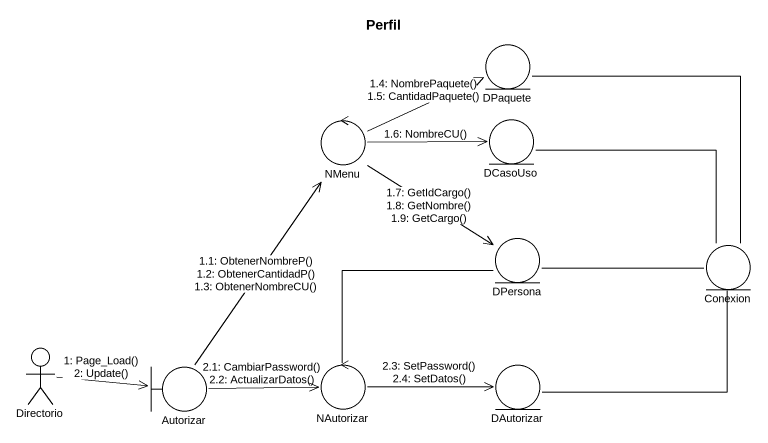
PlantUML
@startuml
title Perfil
entity DPaquete
control NMenu
entity DCasoUso
entity DPersona
entity Conexion
actor Directorio
boundary Autorizar
control NAutorizar
entity DAutorizar
DPaquete -- Conexion
DCasoUso -right- Conexion
DPersona -right- Conexion
NAutorizar -up- DPersona
DAutorizar -right- Conexion
Directorio -right-> Autorizar : 1: Page_Load()\n2: Update()
Autorizar -up-> NMenu : 1.1: ObtenerNombreP()\n1.2: ObtenerCantidadP()\n1.3: ObtenerNombreCU()
NMenu -right-> DPaquete : 1.4: NombrePaquete()\n1.5: CantidadPaquete()
NMenu -right-> DCasoUso : 1.6: NombreCU()
NMenu --> DPersona : 1.7: GetIdCargo()\n1.8: GetNombre()\n1.9: GetCargo()
Autorizar -right-> NAutorizar : 2.1: CambiarPassword()\n2.2: ActualizarDatos()
NAutorizar -right-> DAutorizar : 2.3: SetPassword()\n2.4: SetDatos()
@enduml
